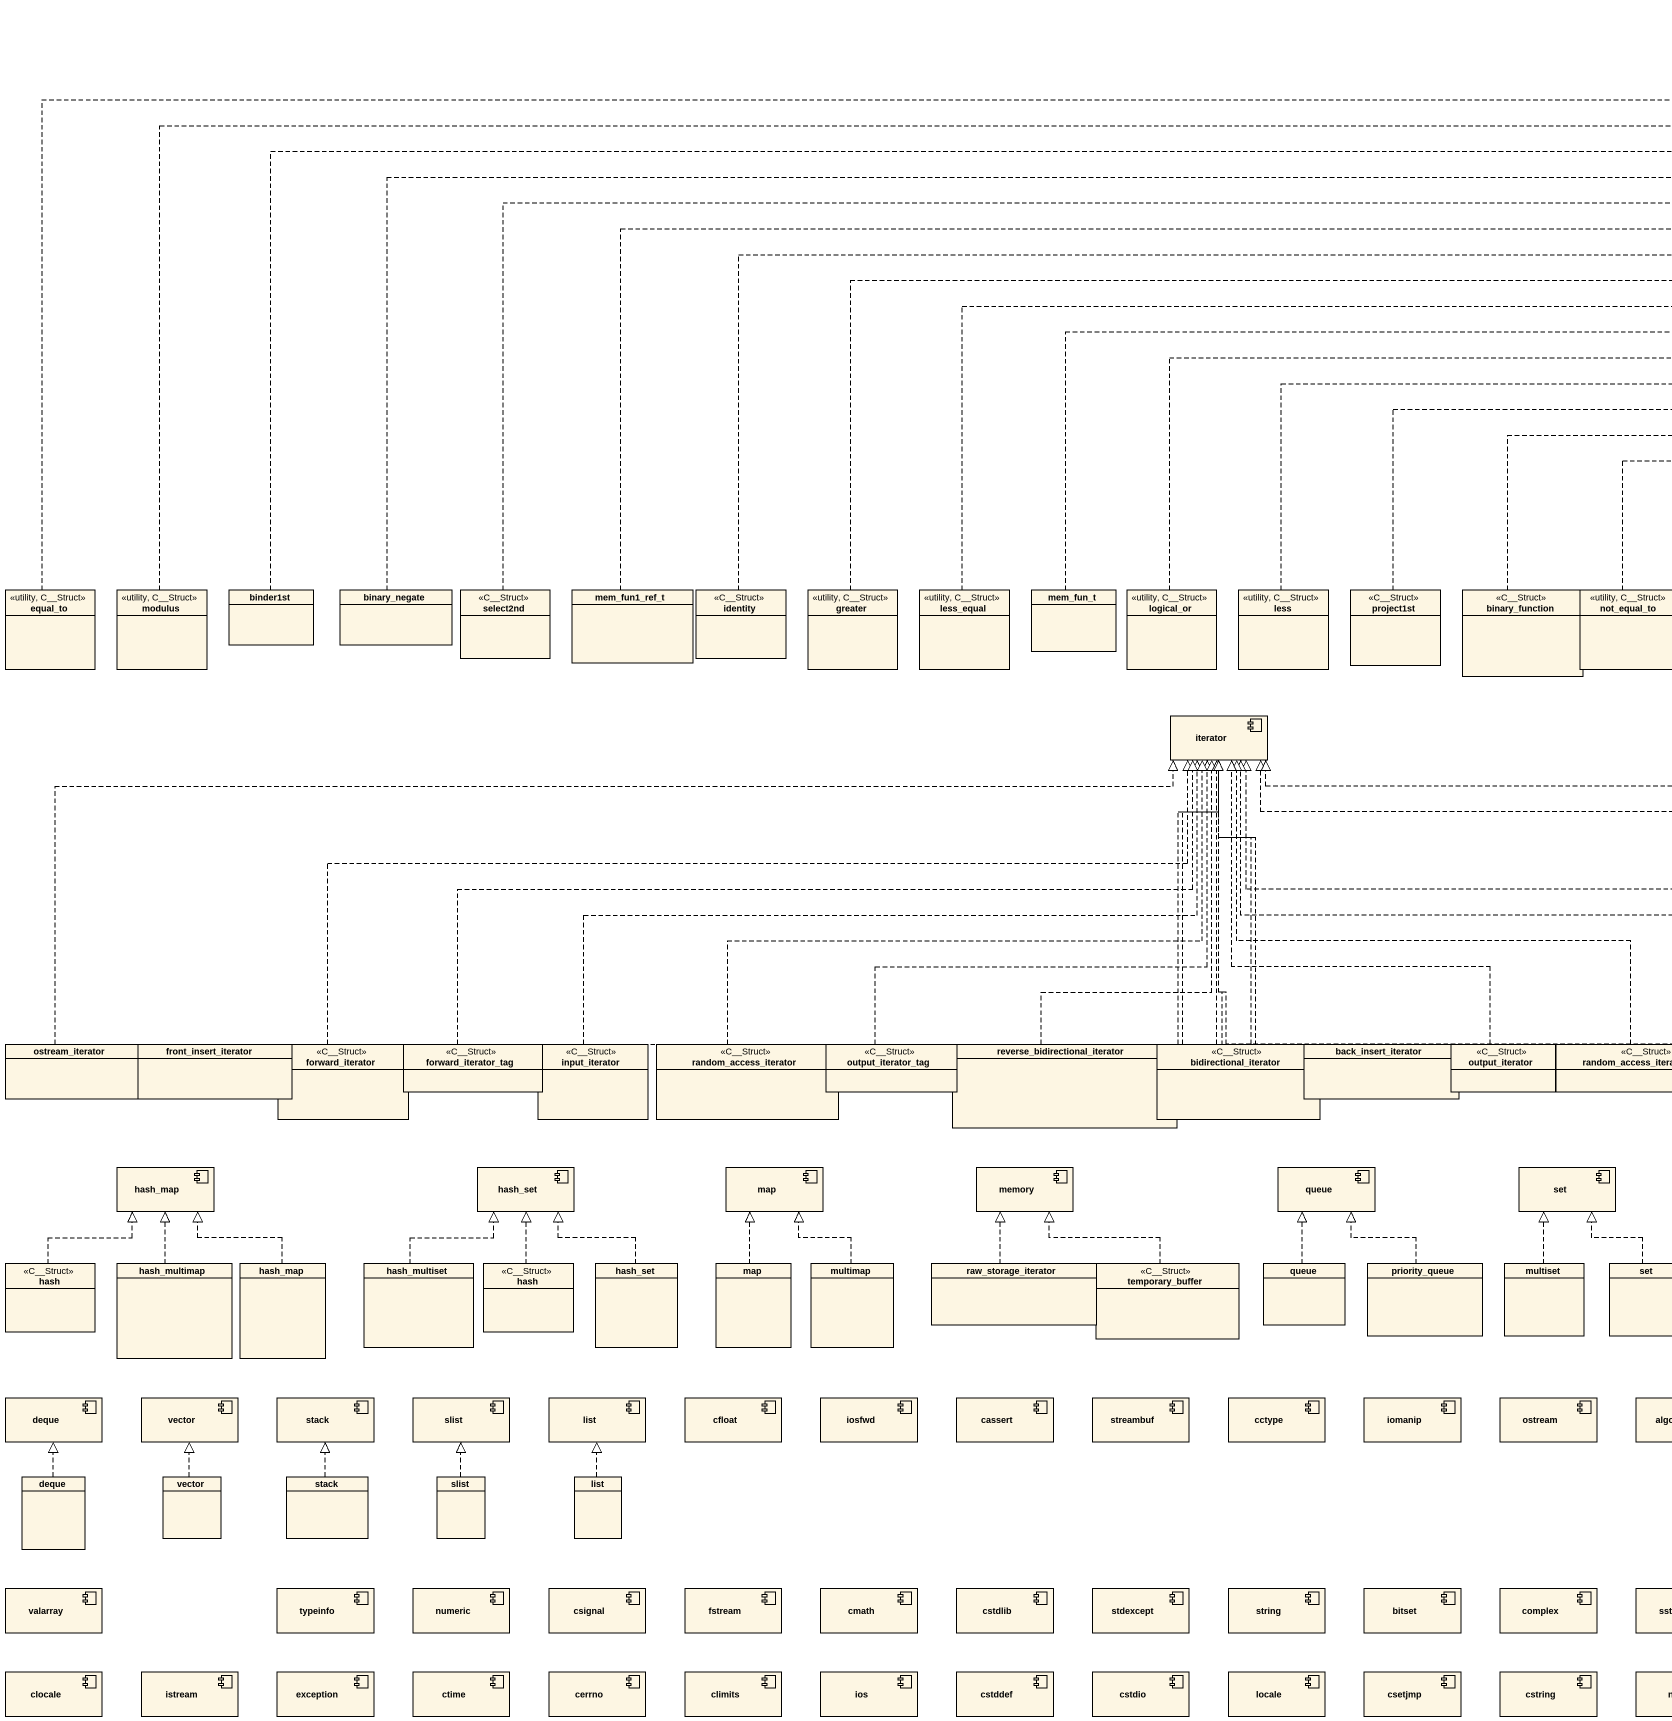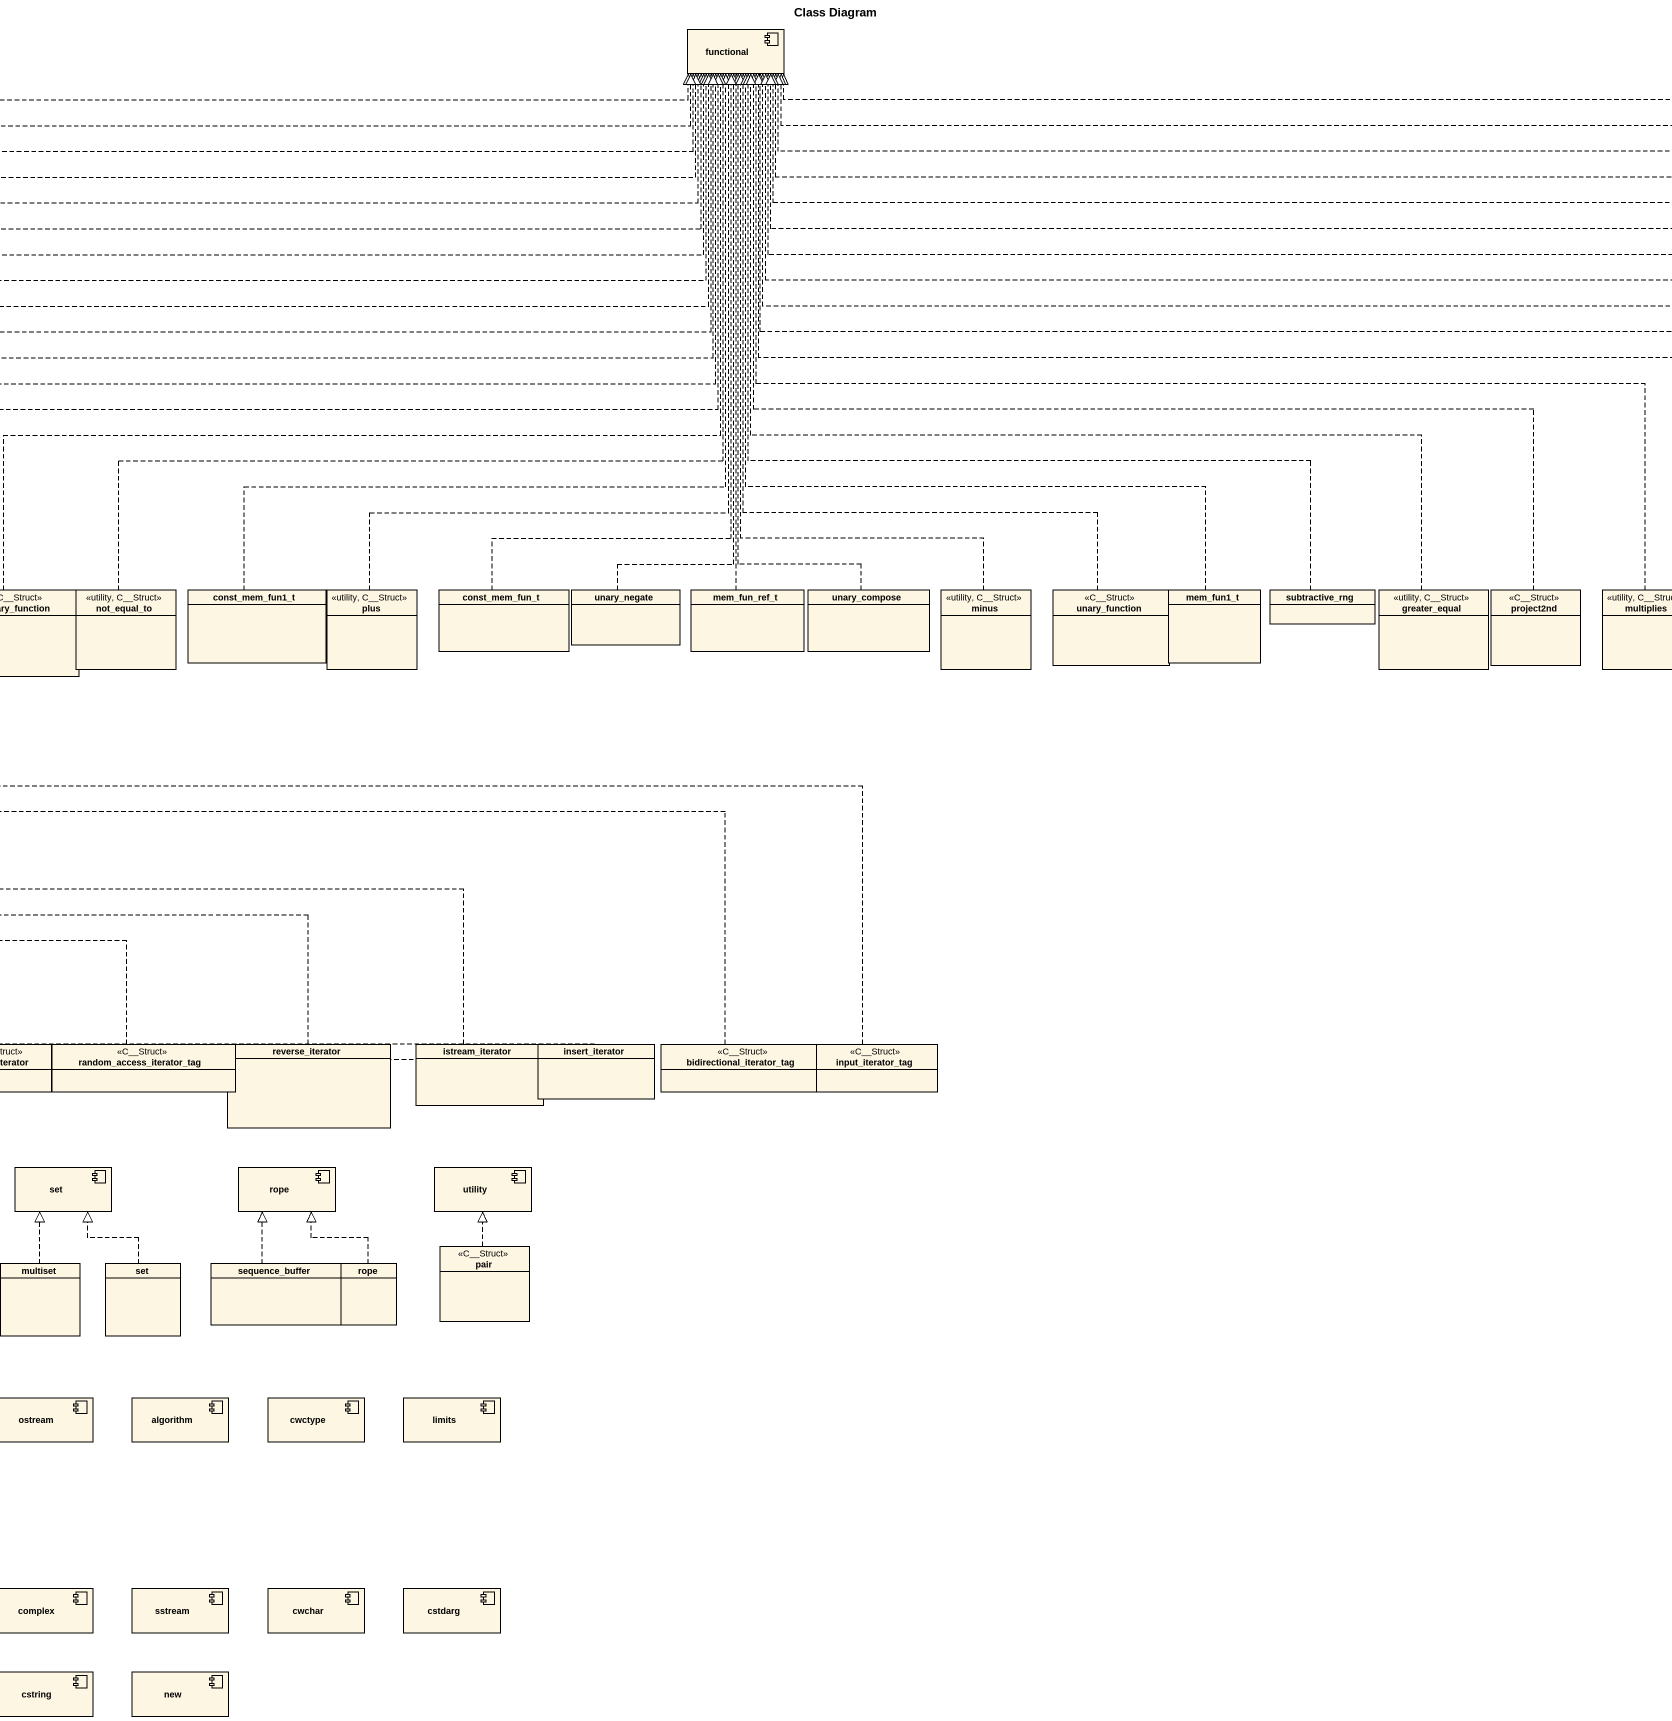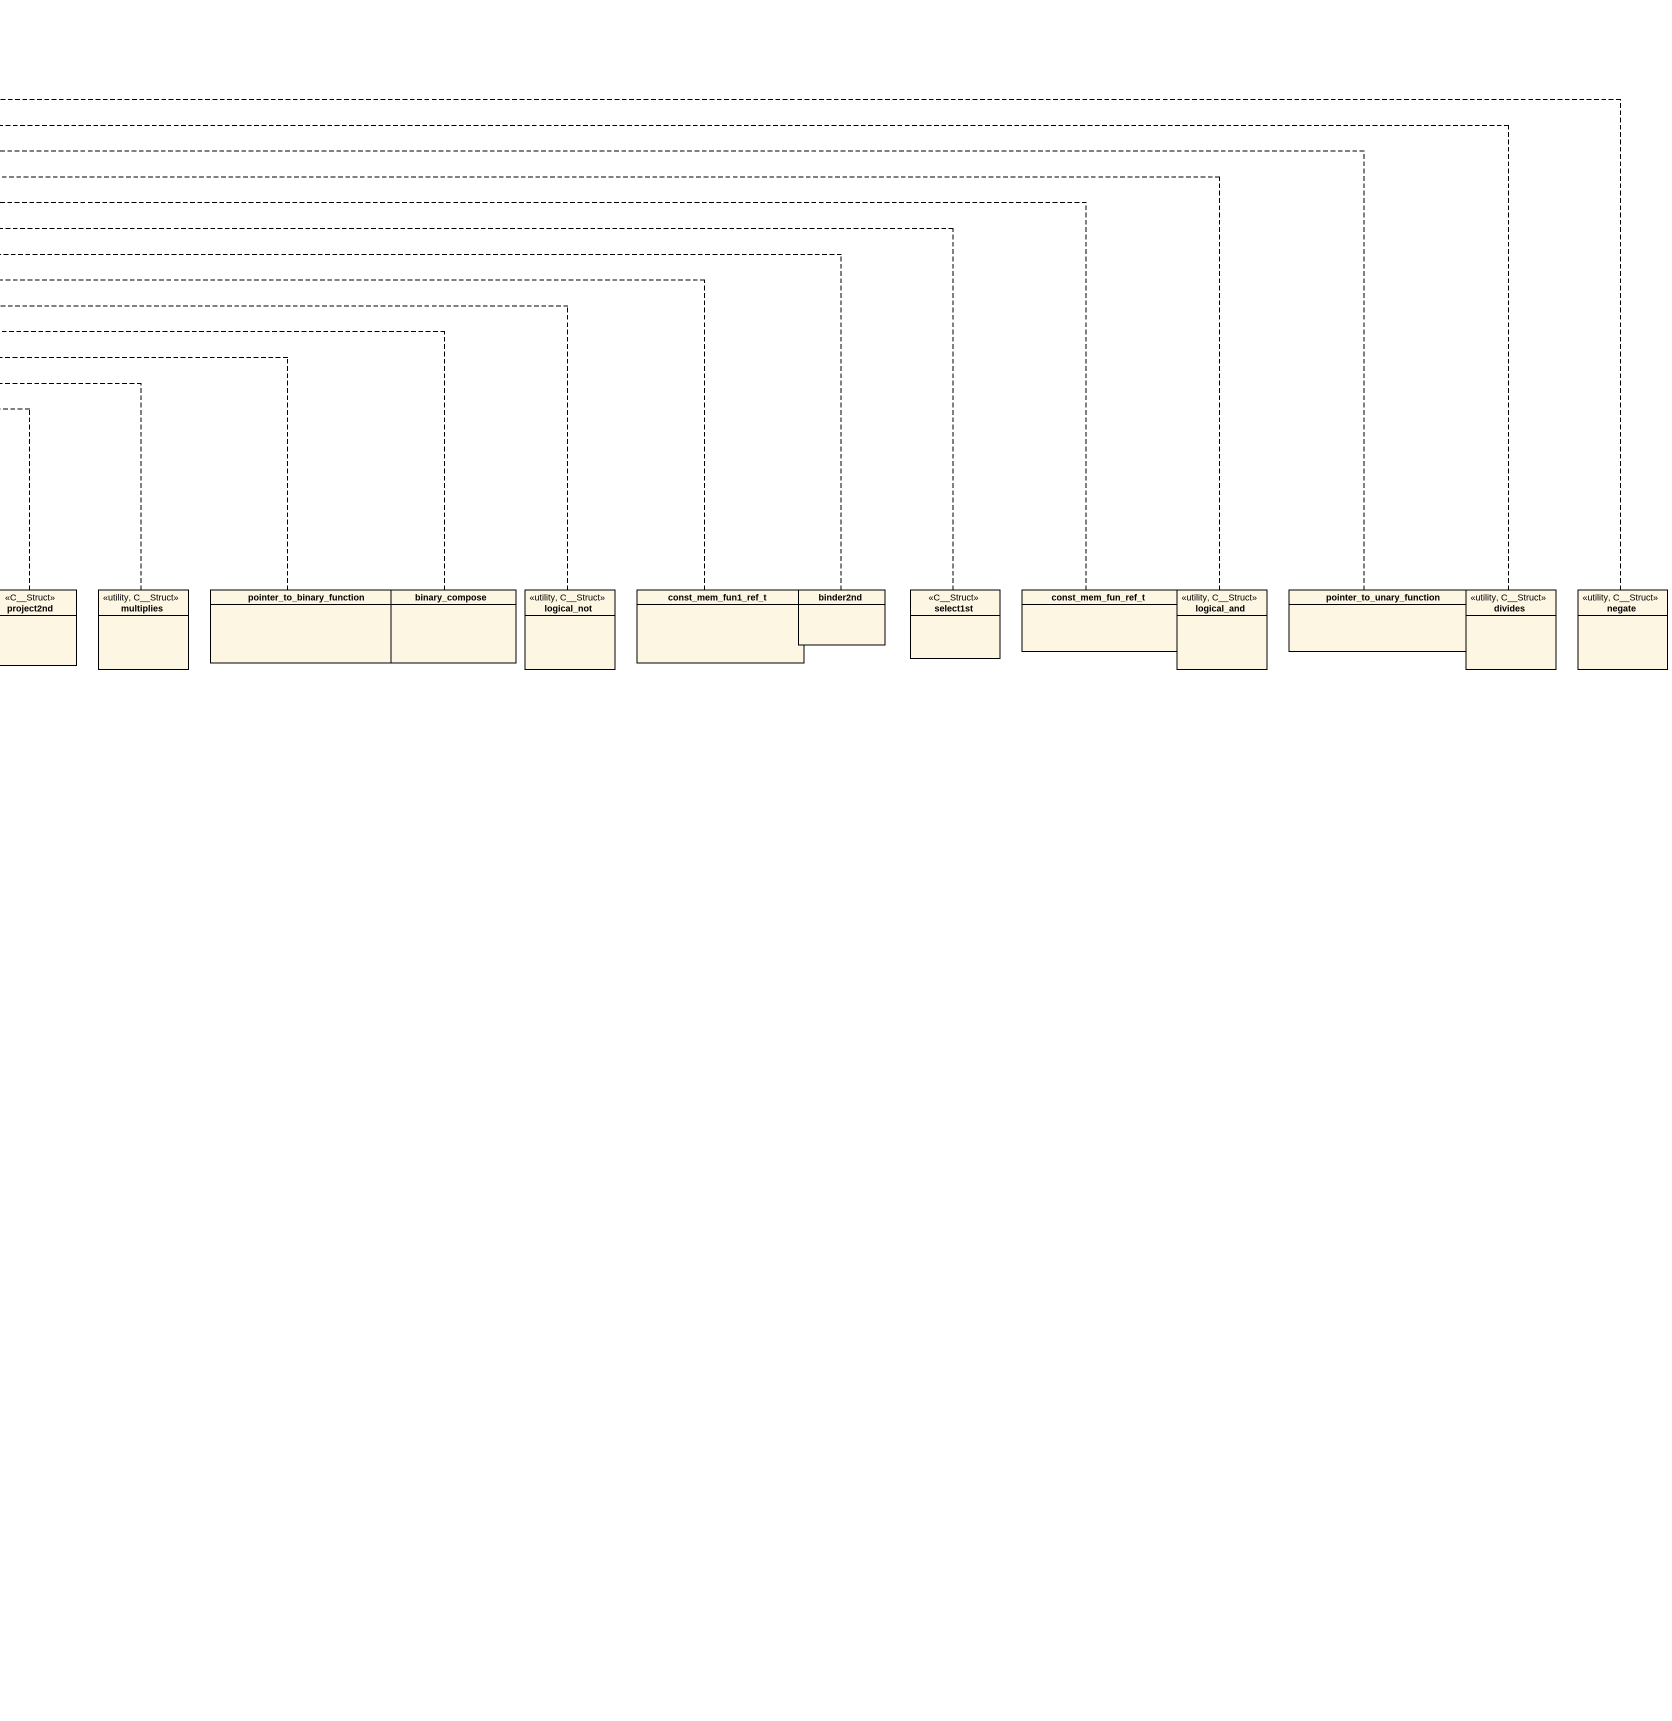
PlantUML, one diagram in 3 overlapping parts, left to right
@startuml
title Class Diagram
allowmixing
hide circle
hide empty members
component functional
class equal_to <<utility, C__Struct>>
class modulus <<utility, C__Struct>>
class binder1st
class binary_negate
class select2nd <<C__Struct>>
class mem_fun1_ref_t
class identity <<C__Struct>>
class greater <<utility, C__Struct>>
class less_equal <<utility, C__Struct>>
class mem_fun_t
class logical_or <<utility, C__Struct>>
class less <<utility, C__Struct>>
class project1st <<C__Struct>>
class binary_function <<C__Struct>>
class not_equal_to <<utility, C__Struct>>
class const_mem_fun1_t
class plus <<utility, C__Struct>>
class const_mem_fun_t
class unary_negate
class mem_fun_ref_t
class unary_compose
class minus <<utility, C__Struct>>
class unary_function <<C__Struct>>
class mem_fun1_t
class subtractive_rng
class greater_equal <<utility, C__Struct>>
class project2nd <<C__Struct>>
class multiplies <<utility, C__Struct>>
class pointer_to_binary_function
class binary_compose
class logical_not <<utility, C__Struct>>
class const_mem_fun1_ref_t
class binder2nd
class select1st <<C__Struct>>
class const_mem_fun_ref_t
class logical_and <<utility, C__Struct>>
class pointer_to_unary_function
class divides <<utility, C__Struct>>
class negate <<utility, C__Struct>>
component iterator
class ostream_iterator
class front_insert_iterator
class forward_iterator <<C__Struct>>
class forward_iterator_tag <<C__Struct>>
class input_iterator <<C__Struct>>
class random_access_iterator <<C__Struct>>
class output_iterator_tag <<C__Struct>>
class "reverse_bidirectional_iterator" as reverse_bidirectional
class bidirectional_iterator <<C__Struct>>
class back_insert_iterator
class output_iterator <<C__Struct>>
class random_access_iterator_tag <<C__Struct>>
class reverse_iterator
class istream_iterator
class insert_iterator
class bidirectional_iterator_tag <<C__Struct>>
class input_iterator_tag <<C__Struct>>
component hash_map
component hash_set
component "map" as map_
component memory
component "queue" as queue_
component "set" as set_
component rope
component utility
class pair <<C__Struct>>
class hash <<C__Struct>>
class hash_multimap
class "hash_map" as hash_map_2
class hash_multiset
class "hash" as hash_2 <<C__Struct>>
class "hash_set" as hash_set_2
class "map" as map__2
class multimap
class raw_storage_iterator
class temporary_buffer <<C__Struct>>
class "queue" as queue__2
class priority_queue
class multiset
class "set" as set__2
class sequence_buffer
class "rope" as rope_2
component deque
component vector
component "stack" as stack_
component slist
component list
component cfloat
component iosfwd
component cassert
component streambuf
component cctype
component iomanip
component ostream
component algorithm
component cwctype
component limits
class "deque" as deque_2
class "vector" as vector_2
class "stack" as stack__2
class "slist" as slist_2
class "list" as list_2
component valarray
component typeinfo
component numeric
component csignal
component fstream
component cmath
component cstdlib
component stdexcept
component string
component bitset
component complex
component sstream
component cwchar
component cstdarg
component clocale
component istream
component "exception" as exception_
component ctime
component cerrno
component climits
component ios
component cstddef
component cstdio
component locale
component csetjmp
component cstring
component new
equal_to .right.|> functional
modulus .right.|> functional
binder1st .right.|> functional
binary_negate .right.|> functional
select2nd .right.|> functional
mem_fun1_ref_t .right.|> functional
identity .right.|> functional
greater .right.|> functional
less_equal .right.|> functional
mem_fun_t .right.|> functional
logical_or .right.|> functional
less .up.|> functional
project1st .up.|> functional
binary_function .up.|> functional
not_equal_to .up.|> functional
const_mem_fun1_t .up.|> functional
plus .up.|> functional
const_mem_fun_t .up.|> functional
unary_negate .up.|> functional
mem_fun_ref_t .up.|> functional
unary_compose .up.|> functional
minus .up.|> functional
unary_function .up.|> functional
mem_fun1_t .up.|> functional
subtractive_rng .up.|> functional
greater_equal .up.|> functional
project2nd .up.|> functional
multiplies .up.|> functional
pointer_to_binary_function .left.|> functional
binary_compose .left.|> functional
logical_not .left.|> functional
const_mem_fun1_ref_t .left.|> functional
binder2nd .left.|> functional
select1st .left.|> functional
const_mem_fun_ref_t .left.|> functional
logical_and .left.|> functional
pointer_to_unary_function .left.|> functional
divides .left.|> functional
negate .left.|> functional
ostream_iterator .right.|> iterator
front_insert_iterator .right.|> iterator
front_insert_iterator .right.|> iterator
forward_iterator .right.|> iterator
forward_iterator_tag .right.|> iterator
input_iterator .right.|> iterator
random_access_iterator .up.|> iterator
output_iterator_tag .up.|> iterator
reverse_bidirectional .up.|> iterator
bidirectional_iterator .up.|> iterator
back_insert_iterator .up.|> iterator
back_insert_iterator .up.|> iterator
output_iterator .up.|> iterator
random_access_iterator_tag .up.|> iterator
reverse_iterator .left.|> iterator
istream_iterator .left.|> iterator
insert_iterator .left.|> iterator
insert_iterator .left.|> iterator
bidirectional_iterator_tag .left.|> iterator
input_iterator_tag .left.|> iterator
pair .up.|> utility
hash .up.|> hash_map
hash_multimap .up.|> hash_map
hash_map_2 .up.|> hash_map
hash_multiset .up.|> hash_set
hash_2 .up.|> hash_set
hash_set_2 .up.|> hash_set
map__2 .up.|> map_
multimap .up.|> map_
raw_storage_iterator .up.|> memory
temporary_buffer .up.|> memory
queue__2 .up.|> queue_
priority_queue .up.|> queue_
multiset .up.|> set_
set__2 .up.|> set_
sequence_buffer .up.|> rope
rope_2 .up.|> rope
deque_2 .up.|> deque
vector_2 .up.|> vector
stack__2 .up.|> stack_
slist_2 .up.|> slist
list_2 .up.|> list
@enduml
